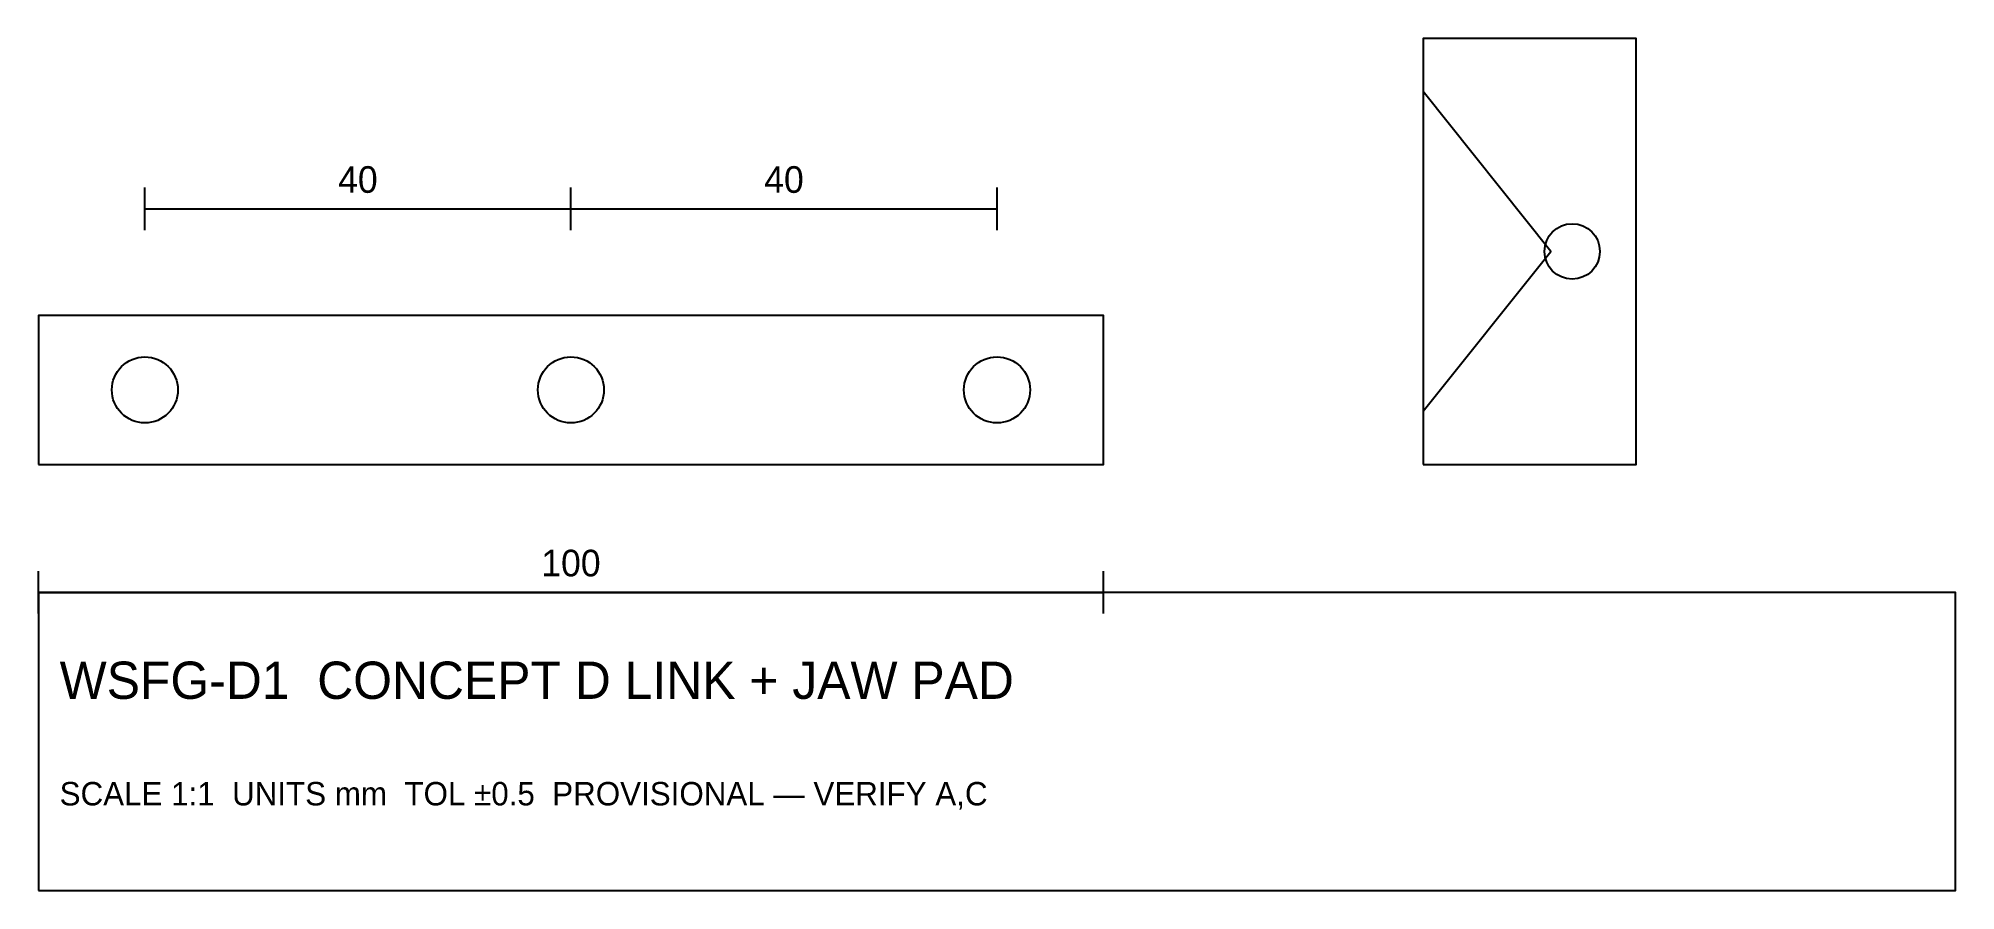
# Model space of a CAD drawing. Header units: millimetres. Extents: x 0 to 180, y -40 to 40.
import ezdxf
from ezdxf.enums import TextEntityAlignment as Align

# ---------------------------------------------------------------- set-up
doc = ezdxf.new("R2010")
doc.units = ezdxf.units.MM
for name, color, linetype in [('DIM', 3, 'Continuous'), ('OBJECT', 7, 'Continuous'), ('TEXT', 5, 'Continuous'), ('TITLE', 7, 'Continuous')]:
    doc.layers.add(name, color=color, linetype=linetype)

msp = doc.modelspace()

# ---------------------------------------------------------------- linework, layer by layer
at = {"layer": 'DIM'}
for p, q in [((10, 22), (10, 26)), ((50, 22), (50, 26)), ((50, 22), (50, 26)), ((90, 22), (90, 26)), ((10, 24), (50, 24)), ((50, 24), (90, 24)), ((0, -14), (0, -10)), ((100, -14), (100, -10)), ((0, -12), (100, -12))]:
    msp.add_line(p, q, dxfattribs=at)
at = {"layer": 'OBJECT'}
for points in [[(130, 0), (150, 0), (150, 40), (130, 40), (130, 0)], [(130, 5), (142, 20), (130, 35)], [(0, 0), (100, 0), (100, 14), (0, 14), (0, 0)]]:
    msp.add_lwpolyline(points, dxfattribs=at)
for centre, radius in [((144, 20), 2.6), ((10, 7), 3.1), ((50, 7), 3.1), ((90, 7), 3.1)]:
    msp.add_circle(centre, radius, dxfattribs=at)
at = {"layer": 'TITLE'}
msp.add_lwpolyline([(0, -40), (180, -40), (180, -12), (0, -12), (0, -40)], dxfattribs=at)

# ---------------------------------------------------------------- texts
at = {"layer": 'TEXT'}
for s, p in [('40', (30, 25.5)), ('40', (70, 25.5)), ('100', (50, -10.5))]:
    msp.add_text(s, height=2.5, dxfattribs=at).set_placement(p, align=Align.CENTER)
for s, height, p in [('WSFG-D1  CONCEPT D LINK + JAW PAD', 3.5, (2, -22)), ('SCALE 1:1  UNITS mm  TOL ±0.5  PROVISIONAL — VERIFY A,C', 2.2, (2, -32))]:
    msp.add_text(s, height=height, dxfattribs=at).set_placement(p)

doc.saveas('drawing.dxf')
